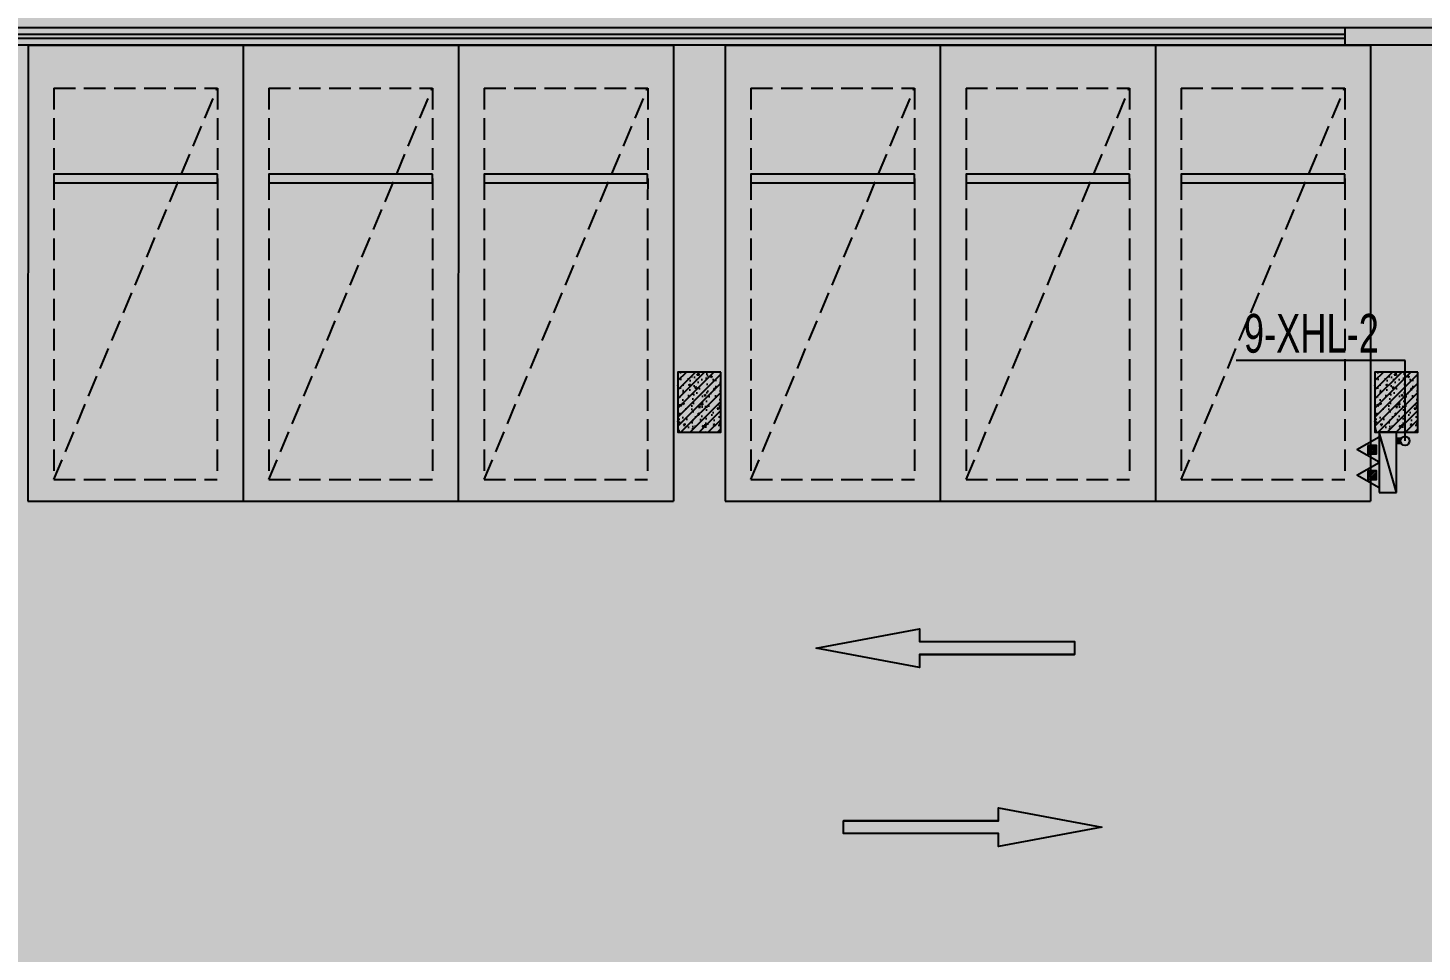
# Model space of a CAD drawing. Extents: x -1338203 to 1886333, y -530034 to 1031844.
# Drawn here: x 684905 to 701105, y -368490 to -357747 of the extents above; entities that cross this region are included whole.
import ezdxf

# ---------------------------------------------------------------- set-up
doc = ezdxf.new("R2010")
doc.units = 0
doc.header["$LTSCALE"] = 1000
doc.header["$MEASUREMENT"] = 0
doc.linetypes.add('A-001-平面B2$0$__DASH', pattern=[0.35, 0.25, -0.1])
for name, color, linetype in [('A-001-平面参照B2$0$0A-E-STRS-RAIL', 163, 'Continuous'), ('A-001-平面参照B2$0$AUDIT_D_230227194758-1', 52, 'Continuous'), ('p-a-regular', 5, 'Continuous'), ('S001地下二墙柱$0$S001地下二墙柱$0$0S-CC-LINE', 52, 'Continuous'), ('S001地下二墙柱$0$S001地下二墙柱$0$0S-CW-HATCH', 251, 'Continuous'), ('S001地下二墙柱$0$S001地下二墙柱$0$0S-CW-HATCH-UP', 251, 'Continuous'), ('中心线', 42, 'Continuous'), ('地面指向箭头', 7, 'Continuous'), ('负二层消火栓$0$负二层消火栓$0$0P-ACC-FH', 7, 'Continuous'), ('负二层消火栓$0$负二层消火栓$0$0P-DIM-FH', 3, 'Continuous'), ('负二层消火栓$0$负二层消火栓$0$0P-PIPE-FH', 1, 'Continuous'), ('负二层消火栓$0$负二层消火栓$0$0P-VPIPE-FH', 1, 'Continuous'), ('负二层消火栓$0$负二层消火栓$1$0P-EQUIP-FH', 7, 'Continuous')]:
    doc.layers.add(name, color=color, linetype=linetype)
doc.layers.add('p-a-regular-narrow', color=7, linetype='Continuous', true_color=0x9600ff)
doc.layers.add('p-h-walkable', color=7, linetype='Continuous', lineweight=70, true_color=0xf0f0f0)
doc.styles.add('负二层消火栓$0$负二层消火栓$0$AAD-S', font='aad-s.shx', dxfattribs={"width": 0.7, "bigfont": 'aad-hztxt.shx'})

# ---------------------------------------------------------------- blocks, each defined once
blk = doc.blocks.new('A-001-平面参照B2')
at = {"layer": 'A-001-平面参照B2$0$0A-E-STRS-RAIL'}
for points in [[(-66159, -194211), (-89259, -194211)], [(-66159, -194261), (-89259, -194261)]]:
    blk.add_lwpolyline(points, dxfattribs=at)
at = {"layer": 'A-001-平面参照B2$0$AUDIT_D_230227194758-1'}
for points in [[(-48909, -194136), (-106109, -194136)], [(-66159, -194136), (-66159, -194336)], [(-48909, -194336), (-106109, -194336)]]:
    blk.add_lwpolyline(points, dxfattribs=at)
blk = doc.blocks.new('负二层消火栓$0$负二层消火栓$1$$TwtSys$00000546')
h = blk.add_hatch()
h.set_pattern_fill('ANSI31', color=256, scale=200, style=0)
h.set_pattern_definition([(45, (-38543.802, -6670.83), (-17.67767, 17.67767), [])])
h.paths.add_polyline_path([(-65, 174), (65, 174), (65, 44), (-65, 44)])
for points in [[(0, 344), (-198, 0), (198, 0)], [(-65, 174), (65, 174), (65, 44), (-65, 44)]]:
    blk.add_lwpolyline(points, close=True)
blk = doc.blocks.new('负二层消火栓$0$负二层消火栓$0$$TwtSys$00000434')
for p, q in [((-0.5, 0.5), (-0.5, -0.5)), ((-0.5, -0.5), (0.5, 0.5)), ((0.5, 0.5), (-0.5, 0.5)), ((0.5, -0.5), (0.5, 0.5)), ((-0.5, -0.5), (0.5, -0.5))]:
    blk.add_line(p, q)
blk.add_solid([(0.5, -0.5), (0.5, 0.5), (-0.5, -0.5)])
blk = doc.blocks.new('负二层消火栓')
at = {"layer": '负二层消火栓$0$负二层消火栓$0$0P-DIM-FH'}
for p, q in [((-65459, -198001, 0), (-67421, -198001, 0)), ((-65459, -198936, 0), (-65459, -198001, 0))]:
    blk.add_line(p, q, dxfattribs=at)
at = {"layer": '负二层消火栓$0$负二层消火栓$0$0P-PIPE-FH', "linetype": 'Continuous', "const_width": 82.5}
blk.add_lwpolyline([(-65511, -198936), (-65559, -198936)], dxfattribs=at)
at = {"layer": '负二层消火栓$0$负二层消火栓$0$0P-VPIPE-FH', "linetype": 'Continuous'}
blk.add_circle((-65459, -198936), 52.5, dxfattribs=at)
at = {"layer": '负二层消火栓$0$负二层消火栓$0$0P-ACC-FH', "xscale": -700, "yscale": -200, "zscale": 700, "rotation": 270.0000000081852}
blk.add_blockref('负二层消火栓$0$负二层消火栓$0$$TwtSys$00000434', (-65659, -199186), dxfattribs=at)
at = {"layer": '负二层消火栓$0$负二层消火栓$1$0P-EQUIP-FH', "xscale": -0.75, "yscale": 0.75, "zscale": 0.75, "rotation": 90.00000000818514}
for p in [(-65759, -199037, 800), (-65759, -199335, 800)]:
    blk.add_blockref('负二层消火栓$0$负二层消火栓$1$$TwtSys$00000546', p, dxfattribs=at)
at = {"layer": '负二层消火栓$0$负二层消火栓$0$0P-DIM-FH', "color": 7, "style": '负二层消火栓$0$负二层消火栓$0$AAD-S', "width": 0.7}
blk.add_text('9-XHL-2', height=450, dxfattribs=at).set_placement((-67331, -197911, 0))
blk = doc.blocks.new('直行')
at = {"layer": '地面指向箭头'}
blk.add_hatch(color=251, dxfattribs=at).paths.add_polyline_path([(-29241, 4059962), (-29466, 4058762), (-29316, 4058762), (-29316, 4056961), (-29166, 4056961), (-29166, 4058762), (-29016, 4058762)])
at = {"layer": '地面指向箭头', "color": 251}
blk.add_lwpolyline([(-29316, 4058762), (-29316, 4056961), (-29316, 4058762), (-29316, 4058762), (-29466, 4058762), (-29241, 4059962), (-29016, 4058762), (-29166, 4058762), (-29166, 4056961), (-29316, 4056961), (-29316, 4056961)], dxfattribs=at)
blk = doc.blocks.new('A$C3d42903c')
at = {"layer": '中心线', "color": 251, "const_width": 150}
for points in [[(273142, 163242), (275142, 163242)], [(277142, 163242), (279142, 163242)], [(281142, 163242), (283142, 163242)], [(285142, 163242), (287142, 163242)]]:
    blk.add_lwpolyline(points, dxfattribs=at)
at = {"layer": '地面指向箭头', "color": 251}
for p, rotation in [((4341381, 193524), 90), ((-3775225, 132960), 270)]:
    blk.add_blockref('直行', p, dxfattribs=dict(at, rotation=rotation))

msp = doc.modelspace()

# ---------------------------------------------------------------- hatches: boundary and pattern name
at = {"layer": 'p-h-walkable', "ltscale": 0.002}
h = msp.add_hatch(color=256, dxfattribs=at)
h.dxf.hatch_style = 1
h.paths.add_polyline_path([(728556.4, -320761.3), (728556.4, -348211.5), (746356.3, -348211.5), (750916.3, -338175), (842896.3, -338175), (843211.3, -349155), (839116.3, -349155), (839116.3, -377051.5), (864906.4, -377051.5), (864906.4, -390806.6), (875856.3, -395571.5), (875856.3, -404751.5), (834560.3, -404751.5), (839142.7, -442064.3), (869465.2, -438340.4), (871163.2, -452166.5), (873704.1, -451854.5), (877328.6, -464960.4), (761876, -479139.1), (761132.9, -468418.3), (764950.6, -465209), (763252.8, -451384.3), (799242.4, -446964.4), (793807.3, -404751.5), (750756.3, -404751.5), (751556.3, -388855), (648066.6, -388604.4), (648066.6, -380374.4), (641016.6, -380374.4), (641512.3, -365348.2), (660006.6, -364574.4), (660306.6, -340846.8), (656406.6, -340846.8), (656406.6, -336396.8), (656656.4, -340532.4), (656406.4, -332417.4), (712156.4, -332417.4), (712080.9, -320761.3)])
at = {"layer": 'S001地下二墙柱$0$S001地下二墙柱$0$0S-CW-HATCH'}
h = msp.add_hatch(color=256, dxfattribs=at)
h.dxf.hatch_style = 1
h.paths.add_polyline_path([(692956.6, -361746.8), (692456.6, -361746.8), (692456.6, -362446.8), (692956.6, -362446.8)])
h = msp.add_hatch(color=256, dxfattribs=at)
h.dxf.hatch_style = 1
h.paths.add_polyline_path([(701056.6, -361746.8), (700556.6, -361746.8), (700556.6, -362446.8), (701056.6, -362446.8)])
at = {"layer": 'S001地下二墙柱$0$S001地下二墙柱$0$0S-CW-HATCH-UP'}
h = msp.add_hatch(dxfattribs=at)
h.set_pattern_fill('钢筋混凝土', color=256, scale=30)
h.set_pattern_definition([(45, (725267.34, -352795.09), (-53.03301, 53.03301), []), (50, (725267.34, -352795.09), (215.1781, -18.8256), [22.5, -247.5]), (355, (725267.34, -352795.1), (-41.6254, 225.6576), [18, -198]), (100.4514, (725285.27, -352796.66), (173.5528, 206.8319), [19.122, -210.3426]), (46.1842, (725267.34, -352735.1), (320.1723, -49.6557), [33.75, -371.25]), (96.6356, (725294.02, -352739.23), (280.3988, 292.2354), [28.683, -315.514]), (351.1842, (725267.34, -352735.1), (280.3986, 292.2356), [27, -297]), (21, (725297.34, -352750.09), (179.0721, -120.7857), [22.5, -247.5]), (326, (725297.34, -352750.1), (72.9946, 217.545), [18, -198]), (71.4514, (725312.26, -352760.16), (252.0668, 96.7591), [19.122, -210.3426]), (37.5, (725267.34, -352795.09), (3.64796, 99.86816), [0, -195.6, 0, -201, 0, -198.75]), (7.5, (725267.34, -352795.09), (78.92086, 118.3235), [0, -114.6, 0, -191.1, 0, -75.75]), (327.5, (725200.44, -352795.09), (160.14673, -6.76646), [0, -75, 0, -234, 0, -310.5]), (317.5, (725170.44, -352795.09), (174.95585, 30.0315), [0, -97.5, 0, -155.4, 0, -220.5])])
h.paths.add_polyline_path([(692956.6, -361746.8), (692456.6, -361746.8), (692456.6, -362446.8), (692956.6, -362446.8)])
h = msp.add_hatch(dxfattribs=at)
h.set_pattern_fill('钢筋混凝土', color=256, scale=30)
h.set_pattern_definition([(45, (733367.34, -352795.09), (-53.03301, 53.03301), []), (50, (733367.34, -352795.09), (215.1781, -18.8256), [22.5, -247.5]), (355, (733367.34, -352795.1), (-41.6254, 225.6576), [18, -198]), (100.4514, (733385.27, -352796.66), (173.5528, 206.8319), [19.122, -210.3426]), (46.1842, (733367.34, -352735.1), (320.1723, -49.6557), [33.75, -371.25]), (96.6356, (733394.02, -352739.23), (280.3988, 292.2354), [28.683, -315.514]), (351.1842, (733367.34, -352735.1), (280.3986, 292.2356), [27, -297]), (21, (733397.34, -352750.09), (179.0721, -120.7857), [22.5, -247.5]), (326, (733397.34, -352750.1), (72.9946, 217.545), [18, -198]), (71.4514, (733412.26, -352760.16), (252.0668, 96.7591), [19.122, -210.3426]), (37.5, (733367.34, -352795.09), (3.64796, 99.86816), [0, -195.6, 0, -201, 0, -198.75]), (7.5, (733367.34, -352795.09), (78.92086, 118.3235), [0, -114.6, 0, -191.1, 0, -75.75]), (327.5, (733300.44, -352795.09), (160.14673, -6.76646), [0, -75, 0, -234, 0, -310.5]), (317.5, (733270.44, -352795.09), (174.95585, 30.0315), [0, -97.5, 0, -155.4, 0, -220.5])])
h.paths.add_polyline_path([(701056.6, -361746.8), (700556.6, -361746.8), (700556.6, -362446.8), (701056.6, -362446.8)])

# ---------------------------------------------------------------- linework, layer by layer
for p, q in [((684906.9, -357946.5), (684906.4, -363246.5)), ((684906.9, -357946.5), (687406.9, -357946.8)), ((687406.9, -357946.5), (687406.4, -363246.5)), ((687406.9, -357946.8), (687406.4, -363246.8)), ((687406.9, -357946.5), (689906.9, -357946.8)), ((689906.9, -357946.5), (689906.4, -363246.5)), ((689906.9, -357946.8), (689906.4, -363246.8)), ((689906.9, -357946.5), (692406.9, -357946.8)), ((692406.9, -357946.8), (692406.4, -363246.8)), ((693006.9, -357946.5), (693006.4, -363246.5)), ((693006.9, -357946.5), (695506.9, -357946.8)), ((695506.9, -357946.5), (695506.4, -363246.5)), ((695506.9, -357946.8), (695506.4, -363246.8)), ((695506.9, -357946.5), (698006.9, -357946.8)), ((698006.9, -357946.5), (698006.4, -363246.5)), ((698006.9, -357946.8), (698006.4, -363246.8)), ((698006.9, -357946.5), (700506.9, -357946.8)), ((700506.9, -357946.8), (700506.4, -363246.8)), ((684906.4, -363246.5), (687406.4, -363246.8)), ((687406.4, -363246.5), (689906.4, -363246.8)), ((689906.4, -363246.5), (692406.4, -363246.8)), ((693006.4, -363246.5), (695506.4, -363246.8)), ((695506.4, -363246.5), (698006.4, -363246.8)), ((698006.4, -363246.5), (700506.4, -363246.8))]:
    msp.add_line(p, q)
at = {"linetype": 'A-001-平面B2$0$__DASH'}
for p, q in [((685206.8, -358446.5), (685206.4, -362996.5)), ((685206.8, -358446.5), (687106.8, -358446.7)), ((687106.8, -358446.7), (687106.4, -362996.7)), ((687706.8, -358446.5), (687706.4, -362996.5)), ((687706.8, -358446.5), (689606.8, -358446.7)), ((689606.8, -358446.7), (689606.4, -362996.7)), ((690206.8, -358446.5), (690206.4, -362996.5)), ((690206.8, -358446.5), (692106.8, -358446.7)), ((692106.8, -358446.7), (692106.4, -362996.7)), ((693306.8, -358446.5), (693306.4, -362996.5)), ((693306.8, -358446.5), (695206.8, -358446.7)), ((695206.8, -358446.7), (695206.4, -362996.7)), ((695806.8, -358446.5), (695806.4, -362996.5)), ((695806.8, -358446.5), (697706.8, -358446.7)), ((697706.8, -358446.7), (697706.4, -362996.7)), ((698306.8, -358446.5), (698306.4, -362996.5)), ((698306.8, -358446.5), (700206.8, -358446.7)), ((700206.8, -358446.7), (700206.4, -362996.7)), ((685206.4, -362996.5), (687106.4, -362996.7)), ((687706.4, -362996.5), (689606.4, -362996.7)), ((690206.4, -362996.5), (692106.4, -362996.7)), ((693306.4, -362996.5), (695206.4, -362996.7)), ((695806.4, -362996.5), (697706.4, -362996.7)), ((698306.4, -362996.5), (700206.4, -362996.7))]:
    msp.add_line(p, q, dxfattribs=at)
for points in [[(685206.4, -362996.5), (687106.8, -358446.7)], [(687706.4, -362996.5), (689606.8, -358446.7)], [(690206.4, -362996.5), (692106.8, -358446.7)], [(693306.4, -362996.5), (695206.8, -358446.7)], [(695806.4, -362996.5), (697706.8, -358446.7)], [(698306.4, -362996.5), (700206.8, -358446.7)]]:
    msp.add_lwpolyline(points, dxfattribs=at)
for points in [[(687106.7, -359446.7), (685206.7, -359446.5), (685206.7, -359546.5), (687106.7, -359546.7)], [(689606.7, -359446.7), (687706.7, -359446.5), (687706.7, -359546.5), (689606.7, -359546.7)], [(692106.7, -359446.7), (690206.7, -359446.5), (690206.7, -359546.5), (692106.7, -359546.7)], [(695206.7, -359446.7), (693306.7, -359446.5), (693306.7, -359546.5), (695206.7, -359546.7)], [(697706.7, -359446.7), (695806.7, -359446.5), (695806.7, -359546.5), (697706.7, -359546.7)], [(700206.7, -359446.7), (698306.7, -359446.5), (698306.7, -359546.5), (700206.7, -359546.7)]]:
    msp.add_lwpolyline(points, close=True)
at = {"layer": 'p-a-regular', "ltscale": 0.002, "const_width": 1000}
for points in [[(686156.4, -362996.6), (686156.8, -358446.6)], [(691156.4, -362996.6), (691156.8, -358446.6)], [(694256.4, -362996.6), (694256.8, -358446.6)], [(699256.4, -362996.6), (699256.8, -358446.6)]]:
    msp.add_lwpolyline(points, dxfattribs=at)
at = {"layer": 'p-a-regular-narrow', "ltscale": 0.002, "const_width": 1000}
for points in [[(688656.4, -362996.6), (688656.8, -358446.6)], [(696756.4, -362996.6), (696756.8, -358446.6)]]:
    msp.add_lwpolyline(points, dxfattribs=at)
at = {"layer": 'S001地下二墙柱$0$S001地下二墙柱$0$0S-CC-LINE', "color": 4}
for points in [[(692956.6, -361746.8), (692456.6, -361746.8), (692456.6, -362446.8), (692956.6, -362446.8)], [(701056.6, -361746.8), (700556.6, -361746.8), (700556.6, -362446.8), (701056.6, -362446.8)]]:
    msp.add_lwpolyline(points, close=True, dxfattribs=at)

# ---------------------------------------------------------------- block references
msp.add_blockref('A-001-平面参照B2', (766365.4, -163610.9))
at = {"ltscale": 0.002}
for name, p in [('负二层消火栓', (766365.4, -163610.9)), ('A$C3d42903c', (412646.2, -529238.7))]:
    msp.add_blockref(name, p, dxfattribs=at)

doc.saveas('drawing.dxf')
